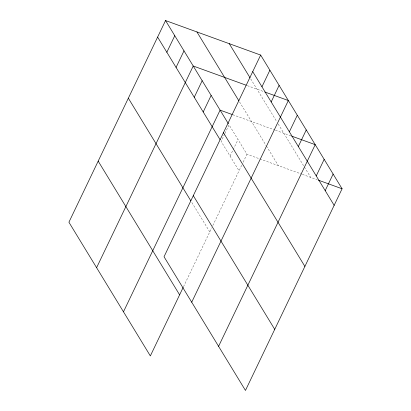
<?xml version="1.0" encoding="UTF-8"?>
<svg xmlns="http://www.w3.org/2000/svg" width="411" height="411" viewBox="0 0 411 411"><rect width="100%" height="100%" fill="white"/><g stroke="black" fill="none" stroke-linecap="round" stroke-linejoin="round"><path stroke-width="0.31" stroke-dasharray="2.06 1.54" d="M224.678 133.971L221.123 141.394L239.038 170.806M224.951 133.4L229.055 124.841L246.97 154.253L301.71 174.125M230.078 156.103L238.01 139.545M183.486 286.755L211.701 227.864M212.806 225.557L242.043 164.528M243.137 162.247L246.97 154.253M247.371 85.663L264.196 91.771M232.775 114.731L274.841 130.004M275.442 130.22L291.07 135.892M302.311 174.341L317.333 179.797M250.689 78.861L276.86 121.826M278.185 124.004L304.063 166.491M304.392 167.036L310.695 177.388M239.541 101.913L266.081 145.494M266.415 146.039L278.355 165.648M191.855 202.484L209.769 231.896"/><path stroke-width="0.62" d="M260.656 55.074L164.03 256.747L245.459 390.45L342.086 188.777L260.656 55.074L165.541 20.55L68.914 222.223L150.344 355.926L183.208 287.33M166.84 52.259L174.767 35.706M176.067 67.409L184 50.856M96.6 267.679L193.227 66.012L246.174 85.226M194.254 97.273L202.181 80.715M203.209 111.977L211.141 95.424M123.475 311.805L220.096 110.133L232.169 114.515M261.956 86.783L269.883 70.23M271.183 101.933L279.115 85.38M191.716 302.203L288.342 100.536L264.802 91.987M289.37 131.797L297.297 115.239M298.324 146.501L306.257 129.948M218.59 346.329L315.211 144.657L291.671 136.113M316.239 175.918L324.171 159.365M325.193 190.627L333.126 174.074M318.54 180.234L342.086 188.777M252.724 71.627L334.153 205.336M229.266 43.684L250.032 77.777M196.931 31.945L238.878 100.823M165.541 20.55L228.393 123.752M223.456 132.717L304.885 266.42M157.608 37.103L220.126 139.761M193.298 195.657L274.728 329.36M128.34 98.193L190.858 200.845M98.183 161.133L179.612 294.836"/></g></svg>
